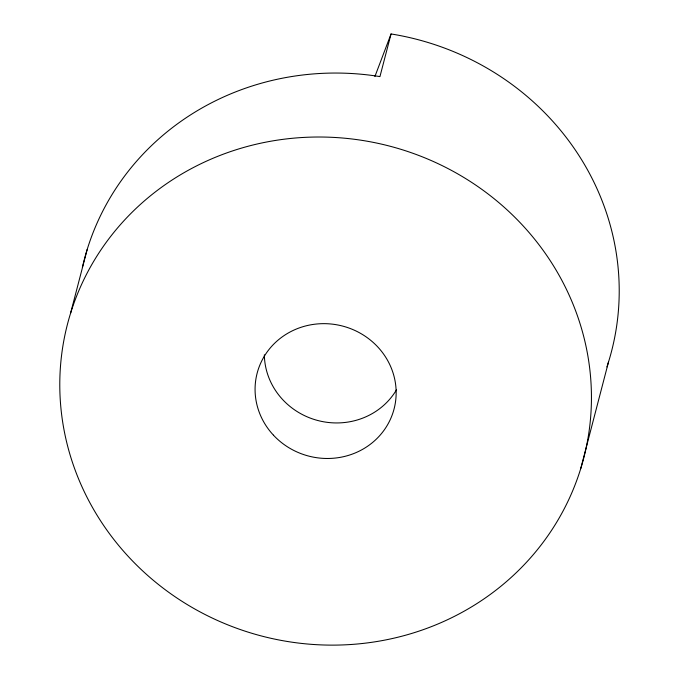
<?xml version="1.0" encoding="UTF-8"?>
<svg xmlns="http://www.w3.org/2000/svg" width="679" height="679" viewBox="0 0 679 679"><rect width="100%" height="100%" fill="white"/><g stroke="black" fill="none" stroke-linecap="round" stroke-linejoin="round"><path stroke-width="1.02" d="M70.506 313.494L87.167 249.524M606.924 366.932A266.669 253.182 14.6 0 0 391.053 33.95L379.943 76.6A266.669 253.182 14.6 0 0 82.371 267.484M580.723 468.646A266.669 253.182 14.6 0 0 262.781 142.768A266.669 253.182 14.6 0 0 133.339 561.796A266.669 253.182 14.6 0 0 580.723 468.646L608.494 362.026M374.884 76.557L391.053 33.95M396.46 389.873A70.76 67.179 14.6 0 1 317.594 420.454A70.76 67.179 14.6 0 1 264.343 354.794M273.45 435.171A70.76 67.179 14.6 0 0 392.818 413.172A70.76 67.179 14.6 0 0 310.575 324.859A70.76 67.179 14.6 0 0 273.45 435.171"/></g></svg>
